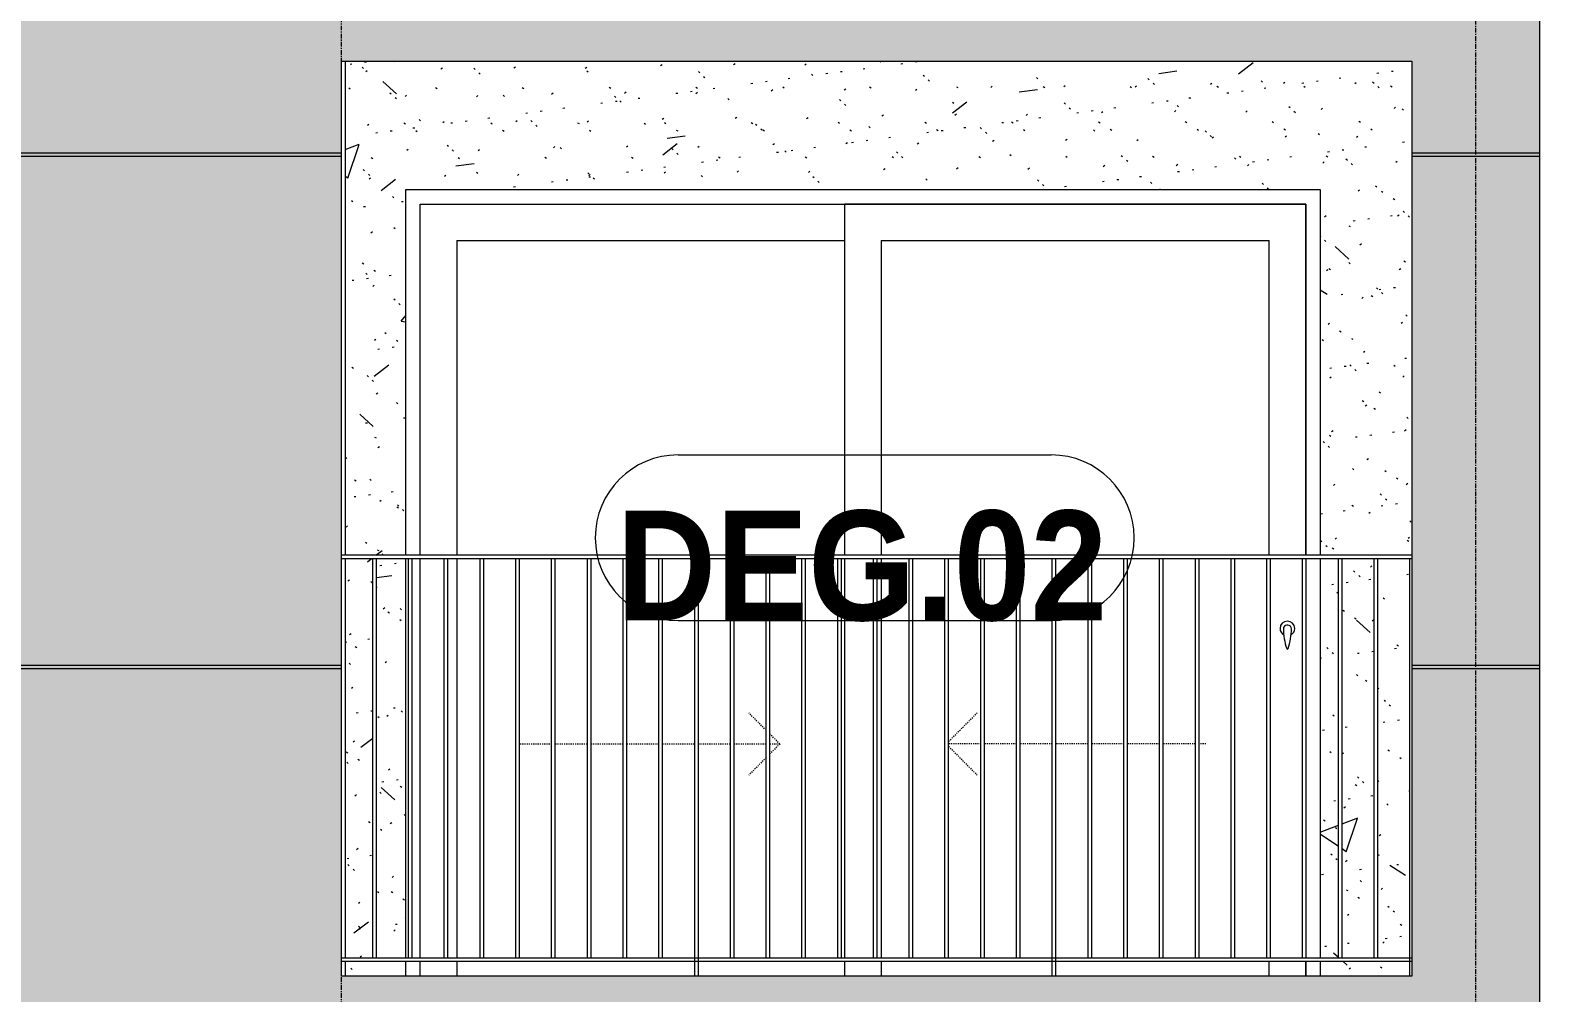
# Model space of a CAD drawing. Header units: millimetres. Extents: x 9199 to 175431, y -4466 to 35300.
# Drawn here: x 131850 to 135976, y 2404 to 5035 of the extents above; entities that cross this region are included whole.
import ezdxf

# ---------------------------------------------------------------- set-up
doc = ezdxf.new("R2010")
doc.units = ezdxf.units.MM
doc.linetypes.add('Dash', pattern=[6, 3, -3])
doc.linetypes.add('Grid Line', pattern=[22.225, 12.7, -3.175, 3.175, -3.175])
for name, color, linetype, lineweight in [('0-2', 250, 'Continuous', 5), ('A-DOOR', 31, 'Continuous', 9), ('A-DOOR-FRAM', 31, 'Continuous', 9), ('A-DOOR-HDLN', 31, 'Dash', 18), ('A-DOOR-IDEN', 31, 'Continuous', 9), ('A-FLOR-HRAL', 11, 'Continuous', 9), ('A-WALL', 113, 'Continuous', 9), ('A-WALL-PATT-1', 9, 'Continuous', 9), ('A-WALL-PATT-2', 111, 'Continuous', 5), ('I-WALL-1', 7, 'Continuous', 9), ('S-COLS-1', 7, 'Continuous', 9), ('S-GRID-1', 1, 'Grid Line', 9)]:
    doc.layers.add(name, color=color, linetype=linetype, lineweight=lineweight)
doc.styles.add('Arial_B_2', font='arialbd.ttf', dxfattribs={"width": 0.9, "height": 300})

# ---------------------------------------------------------------- blocks, each defined once
blk = doc.blocks.new('NCV_TKTC_KET CAU_rvt-2-TKCS_MẶT ĐỨNG HƯỚNG TÂY')
at = {"layer": 'S-COLS-1'}
blk.add_line((-45511.9, 4950.1), (-45511.9, 2450), dxfattribs=at)
blk = doc.blocks.new('NCV_TKTC_TANG 1_rvt-2-TKCS_MẶT ĐỨNG HƯỚNG TÂY')
at = {"layer": 'A-WALL-PATT-1'}
h = blk.add_hatch(dxfattribs=at)
h.set_pattern_fill('FP_19', color=256, style=0, pattern_type=2)
h.set_pattern_definition([(50, (-51555.6, 1200), (1093.1, -95.63), [114.3, -1257.3]), (355, (-51555.6, 1200), (-211.46, 1146.34), [91.44, -1005.84]), (100.451, (-51464.5, 1192), (881.66, 1050.7), [97.14, -1068.54]), (46.184, (-51555.6, 1504.8), (1626.47, -252.26), [171.45, -1885.95]), (96.636, (-51420, 1483.8), (1424.4, 1484.57), [145.7, -1602.8]), (351.184, (-51555.6, 1504.8), (1424.43, 1484.55), [137.16, -1508.76]), (21, (-51403.2, 1428.6), (909.69, -613.59), [114.3, -1257.3]), (326, (-51403.2, 1428.6), (370.81, 1105.13), [91.44, -1005.84]), (71.451, (-51327.4, 1377.5), (1280.5, 491.53), [97.14, -1068.54]), (37.5, (-51555.58, 1200), (18.531, 507.33), [50.29, -943.356, 50.29, -970.79, -1009.65]), (37.5, (-51555.58, 1200), (18.531, 507.33), [-2014.73, 50.29, -959.36]), (7.5, (-51555.6, 1200), (400.918, 601.084), [50.29, -531.876, 50.29, -920.496, -384.81]), (7.5, (-51555.6, 1200), (400.918, 601.084), [-1552.956, 50.29, -334.52]), (327.5, (-51895.43, 1200), (813.545, -34.374), [50.29, -330.71, 50.29, -1138.43, -1577.34]), (327.5, (-51895.43, 1200), (813.545, -34.374), [-1569.72, 50.29, -1527.05]), (317.5, (-52047.8, 1200), (888.775, 152.56), [50.29, -445.01, 50.29, -739.14, -1120.14]), (317.5, (-52047.8, 1200), (888.775, 152.56), [-1284.73, 50.29, -1069.85])])
h.paths.add_polyline_path([(-48426.9, 2450), (-48261.9, 2450), (-48261.9, 2490), (-48426.9, 2490)])
h.paths.add_polyline_path([(-45761.9, 2450), (-45516.9, 2450), (-45516.9, 2490), (-45761.9, 2490)])
h.paths.add_polyline_path([(-48351.8, 2500), (-48351.8, 3590), (-48426.9, 3590), (-48426.9, 2500), (-48409.4, 2500)])
h.paths.add_polyline_path([(-48341.8, 2500), (-48261.9, 2500), (-48261.9, 3590), (-48341.8, 3590), (-48341.8, 2880.4)])
h.paths.add_polyline_path([(-45761.9, 2500), (-45712.4, 2500), (-45712.4, 3590), (-45761.9, 3590), (-45761.9, 2880.4)])
h.paths.add_polyline_path([(-45702.4, 2500), (-45614.7, 2500), (-45614.7, 3590), (-45702.4, 3590), (-45702.4, 2880.4)])
h.paths.add_polyline_path([(-45604.7, 2500), (-45516.9, 2500), (-45516.9, 3590), (-45604.7, 3590), (-45604.7, 2880.4)])
h.paths.add_polyline_path([(-48261.9, 3600), (-48261.9, 4600), (-45761.9, 4600), (-45761.9, 3600), (-45511.9, 3600), (-45511.9, 4950), (-48426.9, 4950), (-48426.9, 3600), (-48332.1, 3600)])
h = blk.add_hatch(dxfattribs=at)
h.set_pattern_fill('FP_20', color=256, style=0, pattern_type=2)
h.set_pattern_definition([(37.5, (-51555.58, 1200), (-4.7995, 146.8239), [5.029, -110.795, 5.029, -124.511, -123.825]), (37.5, (-51555.58, 1200), (-4.7995, 146.8239), [-245.364, 5.029, -118.796]), (7.5, (-51555.58, 1200), (134.8574, 215.047), [5.029, -57.455, 5.029, -99.365, -40.005]), (7.5, (-51555.58, 1200), (134.8574, 215.047), [-166.878, 5.029, -34.976]), (327.5, (-51649.3, 1200), (237.2978, 0.4316), [5.029, -33.071, 5.029, -132.131, -179.07]), (327.5, (-51649.3, 1200), (237.2978, 0.4316), [-175.26, 5.029, -174.041]), (317.5, (-51649.3, 1200), (229.067, 66.879), [5.029, -14.021, 5.029, -84.887, -102.87]), (317.5, (-51649.3, 1200), (229.067, 66.879), [-108.966, 5.029, -97.841])])
h.paths.add_polyline_path([(-48426.9, 2450), (-48261.9, 2450), (-48261.9, 2490), (-48426.9, 2490)])
h.paths.add_polyline_path([(-45761.9, 2450), (-45516.9, 2450), (-45516.9, 2490), (-45761.9, 2490)])
h.paths.add_polyline_path([(-48351.8, 2500), (-48351.8, 3590), (-48426.9, 3590), (-48426.9, 2500), (-48409.4, 2500)])
h.paths.add_polyline_path([(-48341.8, 2500), (-48261.9, 2500), (-48261.9, 3590), (-48341.8, 3590), (-48341.8, 2880.4)])
h.paths.add_polyline_path([(-45761.9, 2500), (-45712.4, 2500), (-45712.4, 3590), (-45761.9, 3590), (-45761.9, 2880.4)])
h.paths.add_polyline_path([(-45702.4, 2500), (-45614.7, 2500), (-45614.7, 3590), (-45702.4, 3590), (-45702.4, 2880.4)])
h.paths.add_polyline_path([(-45604.7, 2500), (-45516.9, 2500), (-45516.9, 3590), (-45604.7, 3590), (-45604.7, 2880.4)])
h.paths.add_polyline_path([(-48261.9, 3600), (-48261.9, 4600), (-45761.9, 4600), (-45761.9, 3600), (-45511.9, 3600), (-45511.9, 4950), (-48426.9, 4950), (-48426.9, 3600), (-48332.1, 3600)])
at = {"layer": 'I-WALL-1'}
for p, q in [((-48426.9, 4950), (-48426.9, 3600)), ((-48261.9, 3600), (-48261.9, 4600)), ((-48261.9, 4600), (-45761.9, 4600)), ((-45761.9, 4600), (-45761.9, 3600)), ((-48426.9, 3590), (-48426.9, 2500)), ((-48261.9, 2500), (-48261.9, 3590)), ((-45761.9, 3590), (-45761.9, 2500)), ((-48426.9, 2490), (-48426.9, 2450)), ((-48261.9, 2450), (-48261.9, 2490)), ((-45761.9, 2490), (-45761.9, 2450))]:
    blk.add_line(p, q, dxfattribs=at)
blk = doc.blocks.new('Railing - 10mm-1251313-TKCS_MẶT ĐỨNG HƯỚNG TÂY')
at = {"layer": 'A-FLOR-HRAL'}
for p, q in [((-70214.4, 2500), (-70214.4, 3590)), ((-70204.4, 2500), (-70204.4, 3590))]:
    blk.add_line(p, q, dxfattribs=at)
blk = doc.blocks.new('Railing - 50 x 10mm-1251315-TKCS_MẶT ĐỨNG HƯỚNG TÂY')
at = {"layer": 'A-FLOR-HRAL'}
for p, q in [((-71091.4, 2450), (-71091.4, 3590)), ((-71081.4, 3590), (-71091.4, 3590)), ((-71081.4, 2450), (-71081.4, 3590))]:
    blk.add_line(p, q, dxfattribs=at)
blk = doc.blocks.new('Railing - 50 x 10mm-1251311-TKCS_MẶT ĐỨNG HƯỚNG TÂY')
at = {"layer": 'A-FLOR-HRAL'}
for p in [(-70116.9, 2450), (-70111.9, 3590)]:
    blk.add_line(p, (-70116.9, 3590), dxfattribs=at)
blk = doc.blocks.new('Railing - Railing-1598296-TKCS_MẶT ĐỨNG HƯỚNG TÂY')
at = {"layer": 'A-FLOR-HRAL'}
for p, q in [((-48436.9, 2500), (-45511.9, 2500)), ((-45511.9, 2490), (-48436.9, 2490))]:
    blk.add_line(p, q, dxfattribs=at)
for name, p in [('Railing - 10mm-1251313-TKCS_MẶT ĐỨNG HƯỚNG TÂY', (21862.6, 0)), ('Railing - 10mm-1251313-TKCS_MẶT ĐỨNG HƯỚNG TÂY', (21960.3, 0)), ('Railing - 10mm-1251313-TKCS_MẶT ĐỨNG HƯỚNG TÂY', (22058.1, 0)), ('Railing - 10mm-1251313-TKCS_MẶT ĐỨNG HƯỚNG TÂY', (22155.9, 0)), ('Railing - 10mm-1251313-TKCS_MẶT ĐỨNG HƯỚNG TÂY', (22253.6, 0)), ('Railing - 10mm-1251313-TKCS_MẶT ĐỨNG HƯỚNG TÂY', (22351.4, 0)), ('Railing - 10mm-1251313-TKCS_MẶT ĐỨNG HƯỚNG TÂY', (22449.1, 0)), ('Railing - 10mm-1251313-TKCS_MẶT ĐỨNG HƯỚNG TÂY', (22546.9, 0)), ('Railing - 10mm-1251313-TKCS_MẶT ĐỨNG HƯỚNG TÂY', (22644.6, 0)), ('Railing - 50 x 10mm-1251315-TKCS_MẶT ĐỨNG HƯỚNG TÂY', (23619.4, 0)), ('Railing - 10mm-1251313-TKCS_MẶT ĐỨNG HƯỚNG TÂY', (22840.1, 0)), ('Railing - 10mm-1251313-TKCS_MẶT ĐỨNG HƯỚNG TÂY', (22937.9, 0)), ('Railing - 10mm-1251313-TKCS_MẶT ĐỨNG HƯỚNG TÂY', (23035.6, 0)), ('Railing - 10mm-1251313-TKCS_MẶT ĐỨNG HƯỚNG TÂY', (23133.4, 0)), ('Railing - 10mm-1251313-TKCS_MẶT ĐỨNG HƯỚNG TÂY', (23231.1, 0)), ('Railing - 10mm-1251313-TKCS_MẶT ĐỨNG HƯỚNG TÂY', (23328.9, 0)), ('Railing - 10mm-1251313-TKCS_MẶT ĐỨNG HƯỚNG TÂY', (23426.6, 0)), ('Railing - 10mm-1251313-TKCS_MẶT ĐỨNG HƯỚNG TÂY', (23524.4, 0)), ('Railing - 10mm-1251313-TKCS_MẶT ĐỨNG HƯỚNG TÂY', (23622.2, 0)), ('Railing - 50 x 10mm-1251315-TKCS_MẶT ĐỨNG HƯỚNG TÂY', (24596.9, 0)), ('Railing - 10mm-1251313-TKCS_MẶT ĐỨNG HƯỚNG TÂY', (23817.7, 0)), ('Railing - 10mm-1251313-TKCS_MẶT ĐỨNG HƯỚNG TÂY', (23915.4, 0)), ('Railing - 10mm-1251313-TKCS_MẶT ĐỨNG HƯỚNG TÂY', (24013.2, 0)), ('Railing - 10mm-1251313-TKCS_MẶT ĐỨNG HƯỚNG TÂY', (24110.9, 0)), ('Railing - 10mm-1251313-TKCS_MẶT ĐỨNG HƯỚNG TÂY', (24208.7, 0)), ('Railing - 10mm-1251313-TKCS_MẶT ĐỨNG HƯỚNG TÂY', (24306.4, 0)), ('Railing - 10mm-1251313-TKCS_MẶT ĐỨNG HƯỚNG TÂY', (24404.2, 0)), ('Railing - 10mm-1251313-TKCS_MẶT ĐỨNG HƯỚNG TÂY', (24501.9, 0)), ('Railing - 10mm-1251313-TKCS_MẶT ĐỨNG HƯỚNG TÂY', (24599.7, 0)), ('Railing - 50 x 10mm-1251311-TKCS_MẶT ĐỨNG HƯỚNG TÂY', (24600, 0))]:
    blk.add_blockref(name, p)
blk = doc.blocks.new('Top Rail Type - Top Rail_Internal_-1598299-TKCS_MẶT ĐỨNG HƯỚNG TÂY')
at = {"layer": 'A-FLOR-HRAL'}
for p, q in [((-45511.9, 3600), (-48436.9, 3600)), ((-45511.9, 3590), (-48436.9, 3590))]:
    blk.add_line(p, q, dxfattribs=at)
blk = doc.blocks.new('DEG_02-DEG_03 - DEG_02-2500x2400mm-CỬA ĐI 02 CÁNH TRƯỢT-625766-TKCS_MẶT ĐỨNG HƯỚNG TÂY')
at = {"layer": 'A-DOOR'}
for p, q in [((-45801.9, 4560), (-47061.9, 4560)), ((-47061.9, 3600), (-47061.9, 4560)), ((-45801.9, 4560), (-45801.9, 3600)), ((-48121.9, 4460), (-48121.9, 3600)), ((-48121.9, 4460), (-47061.9, 4460)), ((-46961.9, 4460), (-46961.9, 3600)), ((-46961.9, 4460), (-45901.9, 4460)), ((-45901.9, 3600), (-45901.9, 4460)), ((-48121.9, 3590), (-48121.9, 2500)), ((-47061.9, 2500), (-47061.9, 3590)), ((-46961.9, 3590), (-46961.9, 2500)), ((-48121.9, 2490), (-48121.9, 2450)), ((-47061.9, 2450), (-47061.9, 2490)), ((-46961.9, 2490), (-46961.9, 2450)), ((-45901.9, 2450), (-45901.9, 2490)), ((-45801.9, 2490), (-45801.9, 2450))]:
    blk.add_line(p, q, dxfattribs=at)
at = {"layer": 'A-DOOR', "flags": 128}
blk.add_lwpolyline([(-45850.4, 3408.7), (-45850.4, 3408.7), (-45850.4, 3408.7), (-45850.5, 3408.7), (-45850.5, 3408.7), (-45850.5, 3408.7), (-45850.5, 3408.7), (-45850.5, 3408.7), (-45850.5, 3408.7), (-45850.6, 3408.7), (-45850.6, 3408.7), (-45850.6, 3408.7), (-45850.6, 3408.7), (-45850.7, 3408.7), (-45850.7, 3408.7), (-45850.7, 3408.7), (-45850.8, 3408.7), (-45850.8, 3408.7), (-45850.8, 3408.7), (-45850.9, 3408.7), (-45850.9, 3408.7), (-45851, 3408.7), (-45851, 3408.7), (-45851.1, 3408.7), (-45851.1, 3408.7), (-45851.2, 3408.7), (-45851.2, 3408.7), (-45851.3, 3408.7), (-45851.3, 3408.7), (-45851.4, 3408.7), (-45851.4, 3408.7), (-45851.5, 3408.7), (-45851.6, 3408.7), (-45851.6, 3408.7), (-45851.7, 3408.7), (-45851.7, 3408.7), (-45851.8, 3408.7), (-45851.9, 3408.7), (-45851.9, 3408.7), (-45852, 3408.7), (-45852, 3408.7), (-45852.1, 3408.7), (-45852.2, 3408.7), (-45852.2, 3408.7), (-45852.3, 3408.7), (-45852.3, 3408.7), (-45852.4, 3408.7), (-45852.4, 3408.7), (-45852.5, 3408.7), (-45852.6, 3408.7), (-45852.6, 3408.7), (-45852.7, 3408.7), (-45852.7, 3408.7), (-45852.8, 3408.7), (-45852.8, 3408.7), (-45852.9, 3408.7), (-45852.9, 3408.7), (-45853, 3408.7), (-45853, 3408.7), (-45853, 3408.7), (-45853.1, 3408.7), (-45853.1, 3408.7), (-45853.2, 3408.7), (-45853.2, 3408.7), (-45853.2, 3408.7), (-45853.3, 3408.7), (-45853.3, 3408.7), (-45853.3, 3408.7), (-45853.3, 3408.7), (-45853.3, 3408.7), (-45853.4, 3408.7), (-45853.4, 3408.7), (-45853.4, 3408.7), (-45853.4, 3408.7), (-45853.4, 3408.7), (-45853.4, 3408.7), (-45853.4, 3408.7)], dxfattribs=at)
at = {"layer": 'A-DOOR'}
for centre, radius, start, end in [((-45851.9, 3400), 20, 0, 180), ((-45851.9, 3400), 20, 180, 240), ((-45853.4, 3399.2), 9.45, 90, 180), ((-45698.1, 3399.2), 164.8, 180, 199.134), ((-45850.4, 3399.2), 9.45, 0, 90), ((-46005.7, 3399.2), 164.8, 340.866, 0), ((-45851.9, 3400), 20, 300, 0), ((-45851.6, 3346), 2.34, 199.134, 261.031), ((-45852.3, 3346), 2.34, 278.969, 340.866)]:
    blk.add_arc(centre, radius, start, end, dxfattribs=at)
at = {"layer": 'A-DOOR-FRAM'}
for p, q in [((-48221.9, 3600), (-48221.9, 4560)), ((-48221.9, 4560), (-45801.9, 4560)), ((-45801.9, 3600), (-45801.9, 4560)), ((-48221.9, 2500), (-48221.9, 3590)), ((-48221.9, 2450), (-48221.9, 2490)), ((-45801.9, 2450), (-45801.9, 2490))]:
    blk.add_line(p, q, dxfattribs=at)
at = {"layer": 'A-DOOR-HDLN'}
for p, q in [((-47276.5, 3121.5), (-47324, 3169.1)), ((-46777.7, 3091.2), (-46699.8, 3169.1)), ((-47239.2, 3084.2), (-47266.5, 3111.5)), ((-47949.2, 3084.2), (-47863, 3084.2)), ((-47853, 3084.2), (-47765.3, 3084.2)), ((-47755.3, 3084.2), (-47667.5, 3084.2)), ((-47657.5, 3084.2), (-47569.8, 3084.2)), ((-47559.8, 3084.2), (-47472, 3084.2)), ((-47462, 3084.2), (-47374.3, 3084.2)), ((-47364.3, 3084.2), (-47276.5, 3084.2)), ((-47239.2, 3084.2), (-47266.5, 3056.9)), ((-47266.5, 3084.2), (-47239.2, 3084.2)), ((-46690, 3084.2), (-46777.7, 3084.2)), ((-46777.7, 3077.3), (-46699.8, 2999.4)), ((-46592.2, 3084.2), (-46680, 3084.2)), ((-46494.5, 3084.2), (-46582.2, 3084.2)), ((-46396.7, 3084.2), (-46484.5, 3084.2)), ((-46299, 3084.2), (-46386.7, 3084.2)), ((-46201.2, 3084.2), (-46289, 3084.2)), ((-46103.5, 3084.2), (-46191.2, 3084.2)), ((-46074.7, 3084.2), (-46093.5, 3084.2)), ((-47276.5, 3046.9), (-47324, 2999.4))]:
    blk.add_line(p, q, dxfattribs=at)
blk = doc.blocks.new('STN_Door Tag - STN_Door Tag-1788670-TKCS_MẶT ĐỨNG HƯỚNG TÂY')
at = {"layer": 'A-DOOR-IDEN'}
for p, q in [((-35037.4, 2034.3), (-34017.3, 2034.3)), ((-35037.4, 1581.5), (-34017.3, 1581.5))]:
    blk.add_line(p, q, dxfattribs=at)
for centre, start, end in [((-35037.4, 1807.9), 90, 270), ((-34017.3, 1807.9), 270, 90)]:
    blk.add_arc(centre, 226.4, start, end, dxfattribs=at)

msp = doc.modelspace()

# ---------------------------------------------------------------- hatches: boundary and pattern name
at = {"layer": 'A-WALL-PATT-2'}
h = msp.add_hatch(color=256, dxfattribs=at)
h.paths.add_polyline_path([(129391.2, 2200), (132501.2, 2200), (132501.2, 3290), (131502.9, 3290), (131502.9, 3200), (130102.9, 3200), (130102.9, 3290), (129391.2, 3290), (129391.2, 2332.4)])
h.paths.add_polyline_path([(129391.2, 3300), (130102.9, 3300), (130102.9, 4600), (131502.9, 4600), (131502.9, 3300), (132501.2, 3300), (132501.2, 4690), (129391.2, 4690), (129391.2, 3428.4)])
h.paths.add_polyline_path([(129391.2, 4700), (132501.2, 4700), (132501.2, 5600), (129401.2, 5600), (129401.2, 4950), (129391.2, 4950)])
h = msp.add_hatch(color=256, dxfattribs=at)
h.paths.add_polyline_path([(135298.1, 2200), (135976.2, 2200), (135976.2, 3290), (135626.7, 3290), (135626.7, 2450), (132701.2, 2450), (132701.2, 3290), (132501.2, 3290), (132501.2, 2200), (134239.9, 2200)])
h.paths.add_polyline_path([(135626.7, 3300), (135976.2, 3300), (135976.2, 4690), (135626.7, 4690), (135626.7, 3428.4)])
h.paths.add_polyline_path([(132701.2, 3300), (132701.2, 4690), (132501.2, 4690), (132501.2, 3300), (132652.6, 3300)])
h.paths.add_polyline_path([(135626.7, 4700), (135976.2, 4700), (135976.2, 5550), (132501.2, 5550), (132501.2, 4700), (132701.2, 4700), (132701.2, 4950), (135626.7, 4950)])
for points in [[(132501.2, 4690), (132501.2, 4700), (129391.2, 4700), (129391.2, 4690), (132123.6, 4690)], [(132501.2, 4690), (132701.2, 4690), (132701.2, 4700), (132501.2, 4700)], [(135976.2, 4690), (135976.2, 4700), (135626.7, 4700), (135626.7, 4690)], [(132123.6, 3290), (132501.2, 3290), (132501.2, 3300), (131502.9, 3300), (131502.9, 3290)], [(132652.6, 3290), (132701.2, 3290), (132701.2, 3300), (132501.2, 3300), (132501.2, 3290), (132508.9, 3290)], [(135626.7, 3290), (135976.2, 3290), (135976.2, 3300), (135626.7, 3300)]]:
    msp.add_hatch(color=256, dxfattribs=at).paths.add_polyline_path(points)

# ---------------------------------------------------------------- linework, layer by layer
at = {"layer": 'A-WALL'}
for p, q in [((135976.2, 2200), (135976.2, 5550)), ((132701.2, 4950), (135626.7, 4950)), ((132701.2, 2450), (132701.2, 4950)), ((135626.7, 4950), (135626.7, 2450)), ((129391.2, 4700), (132701.2, 4700)), ((132701.2, 4690), (129391.2, 4690)), ((135626.7, 4700), (135976.2, 4700)), ((135976.2, 4690), (135626.7, 4690)), ((131502.9, 3300), (132701.2, 3300)), ((132701.2, 3290), (131502.9, 3290)), ((135626.7, 3300), (135976.2, 3300)), ((135976.2, 3290), (135626.7, 3290)), ((135626.7, 2450), (132701.2, 2450))]:
    msp.add_line(p, q, dxfattribs=at)
at = {"layer": 'S-GRID-1'}
for p, q in [((132701.2, 634.2), (132701.2, 30542.5)), ((135801.2, 2539.2), (135801.2, 30542.5)), ((135801.2, -1210.8), (135801.2, 2539.2))]:
    msp.add_line(p, q, dxfattribs=at)

# ---------------------------------------------------------------- block references
at = {"layer": '0-2'}
for name in ['NCV_TKTC_KET CAU_rvt-2-TKCS_MẶT ĐỨNG HƯỚNG TÂY', 'NCV_TKTC_TANG 1_rvt-2-TKCS_MẶT ĐỨNG HƯỚNG TÂY']:
    msp.add_blockref(name, (181138.2, 0), dxfattribs=at)
at = {"layer": 'A-DOOR'}
msp.add_blockref('DEG_02-DEG_03 - DEG_02-2500x2400mm-CỬA ĐI 02 CÁNH TRƯỢT-625766-TKCS_MẶT ĐỨNG HƯỚNG TÂY', (181138.2, 0), dxfattribs=at)
at = {"layer": 'A-DOOR-IDEN'}
msp.add_blockref('STN_Door Tag - STN_Door Tag-1788670-TKCS_MẶT ĐỨNG HƯỚNG TÂY', (168658.2, 1839.9), dxfattribs=at)
at = {"layer": 'A-FLOR-HRAL'}
for name in ['Top Rail Type - Top Rail_Internal_-1598299-TKCS_MẶT ĐỨNG HƯỚNG TÂY', 'Railing - Railing-1598296-TKCS_MẶT ĐỨNG HƯỚNG TÂY']:
    msp.add_blockref(name, (181138.2, 0), dxfattribs=at)

# ---------------------------------------------------------------- texts
at = {"layer": 'A-DOOR-IDEN', "insert": (134123.2, 3570), "char_height": 300, "width": 1375.65, "attachment_point": 5, "line_spacing_factor": 0.936439, "style": 'Arial_B_2'}
msp.add_mtext('\\pt6.75,13.5,20.25,27,33.75,40.5,47.25,54,60.75,67.5,74.25,81,87.75,94.5,101.25,108,114.75,121.5,128.25,135,141.75,148.5,155.25,162,168.75,175.5,182.25,189,195.75,202.5,209.25,216;DEG.02', dxfattribs=at)

doc.saveas('drawing.dxf')
